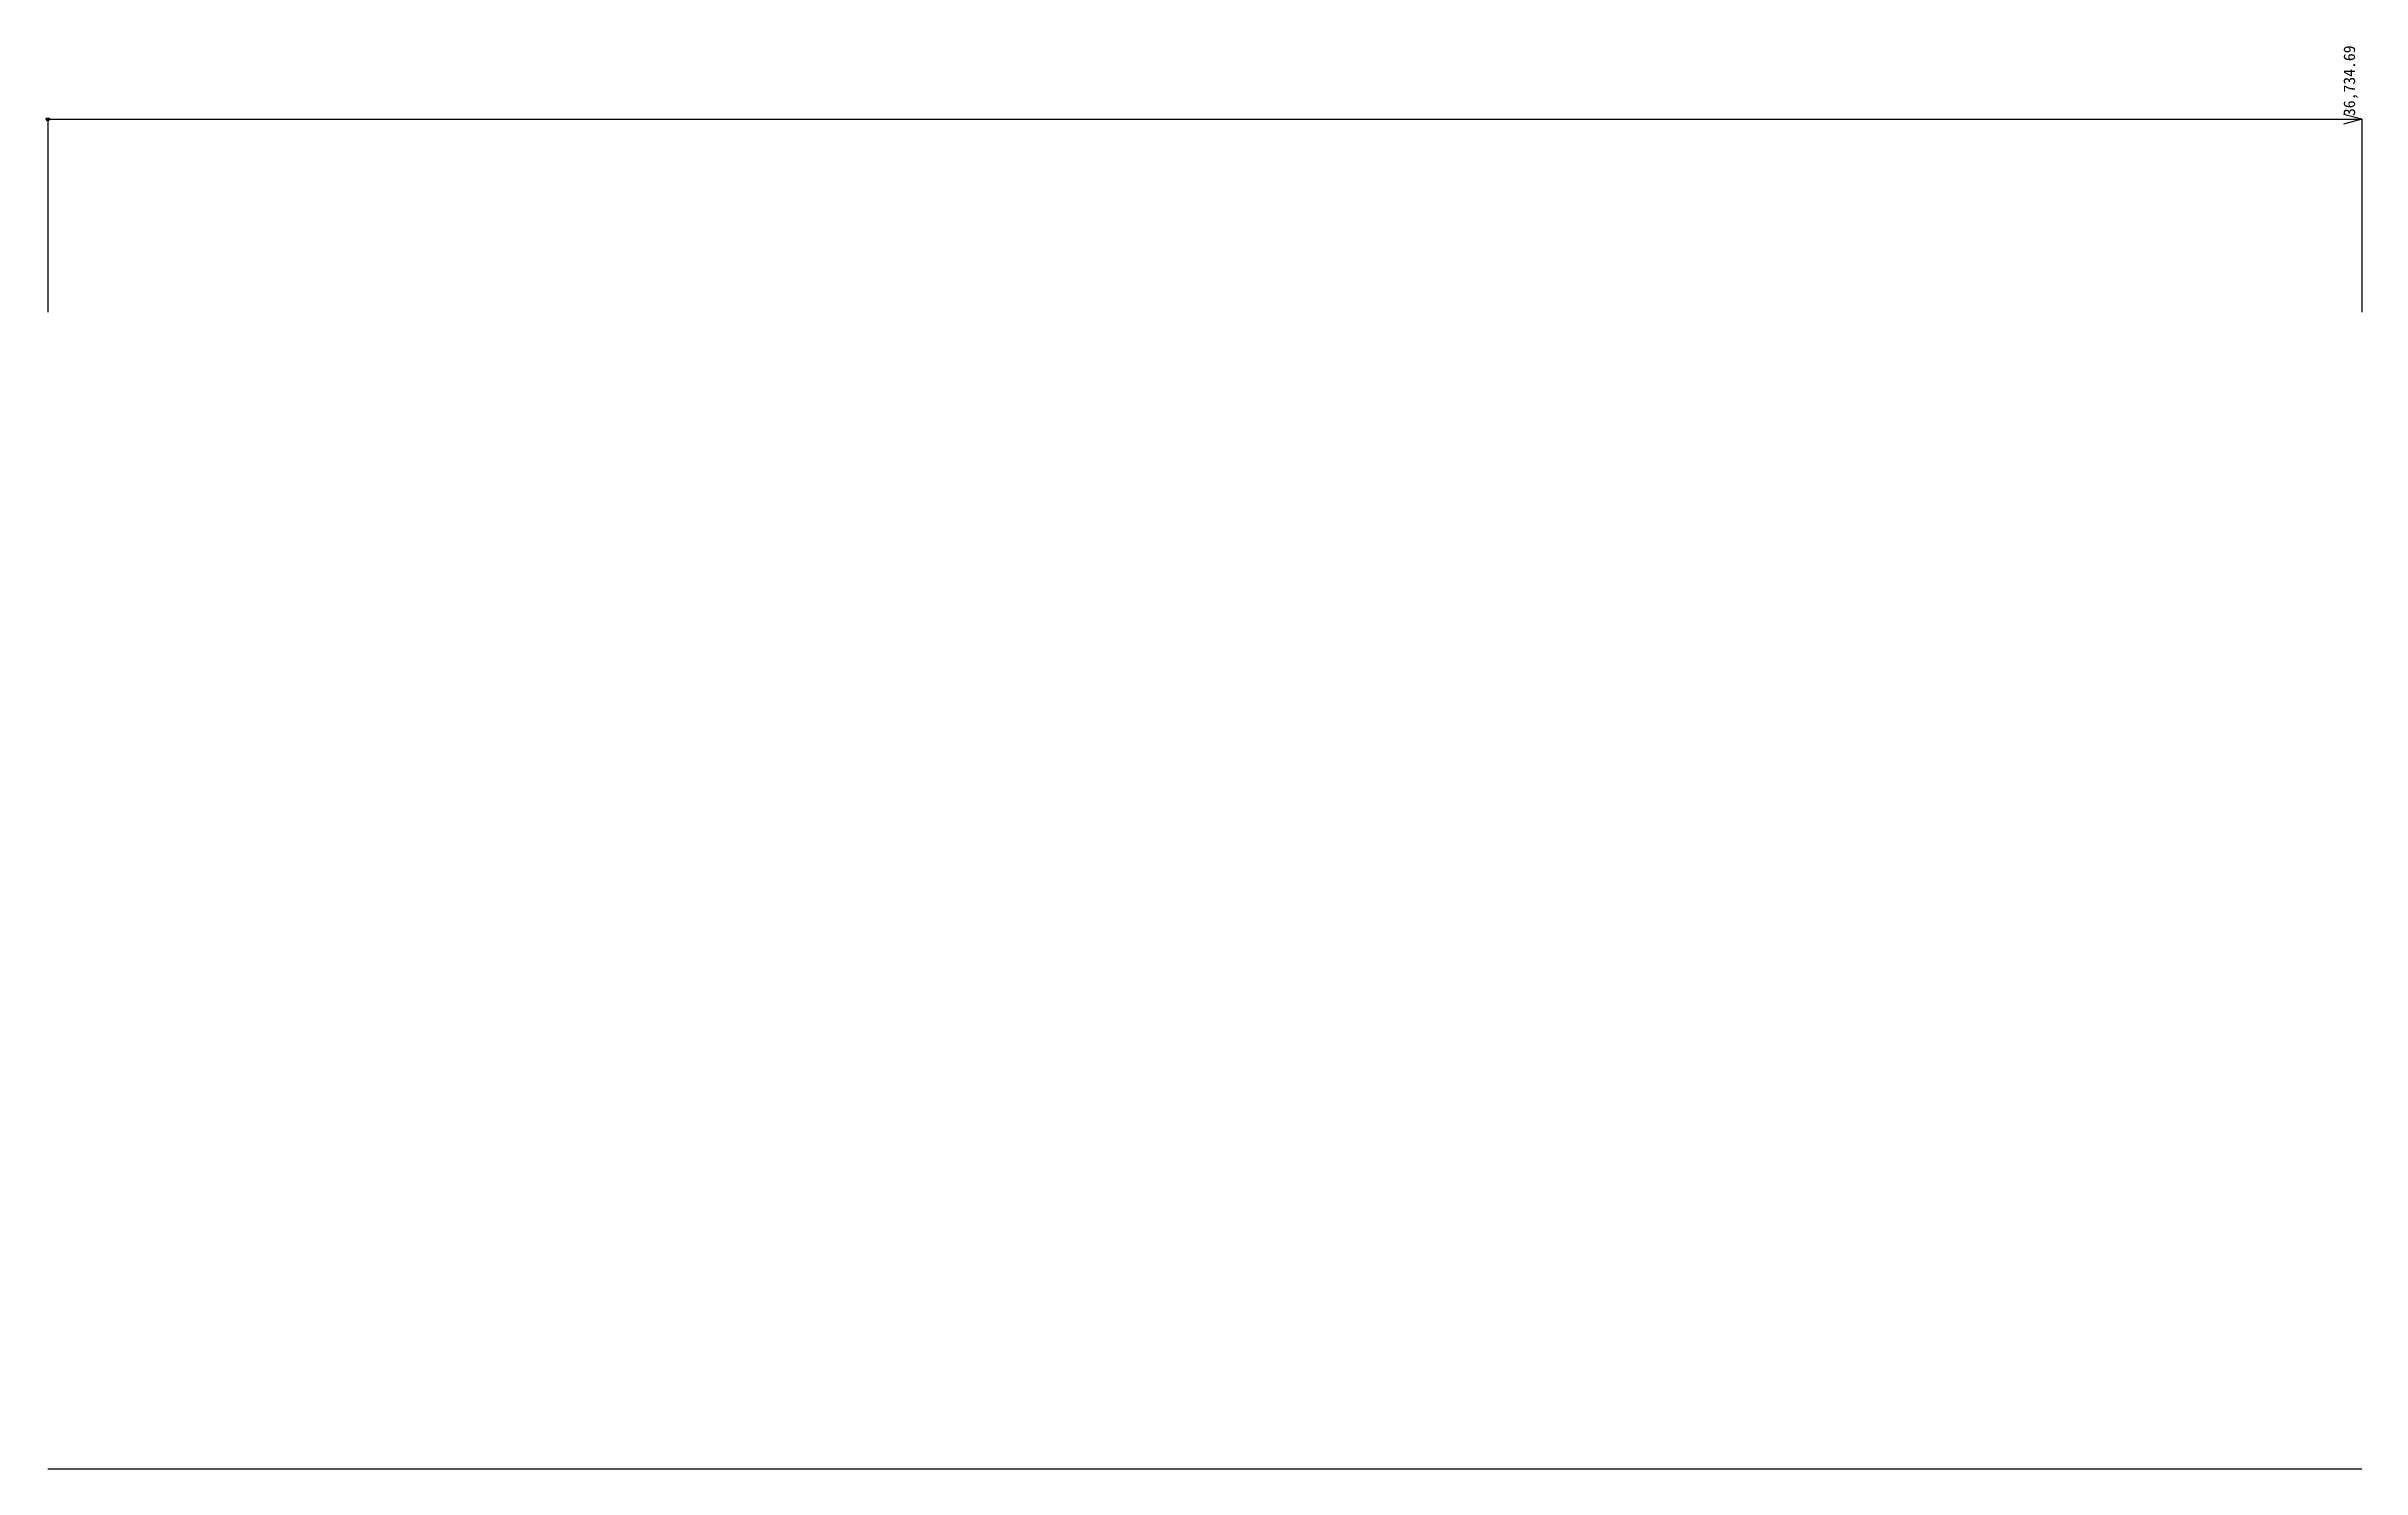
# Model space of a CAD drawing. Units: millimetres at full size, sheet at 1:100. Extents: x -15576 to 21184, y -15735 to 6852.
import ezdxf
from ezdxf.enums import TextEntityAlignment as Align

# ---------------------------------------------------------------- set-up
doc = ezdxf.new("R2010")
doc.units = ezdxf.units.MM
doc.header["$LTSCALE"] = 100
doc.header["$PDMODE"] = 32
doc.header["$PDSIZE"] = 50
doc.layers.add('0-0', color=4, linetype='Continuous')
doc.styles.add('ＭＳ ゴシック', font='')
doc.styles.get('ＭＳ ゴシック').set_extended_font_data('MS Gothic')

msp = doc.modelspace()

# ---------------------------------------------------------------- linework, layer by layer
at = {"layer": '0-0'}
for p, q in [((-15551, 5693.9), (21183.7, 5693.9)), ((-15551, 5693.9), (-15551, 2632.7)), ((21183.7, 5693.9), (20893.9, 5771.5)), ((21183.7, 5693.9), (20893.9, 5771.5)), ((21183.7, 5693.9), (20893.9, 5616.2)), ((21183.7, 5693.9), (21183.7, 2632.7))]:
    msp.add_line(p, q, dxfattribs=at)
at = {"layer": '0-0', "color": 7}
msp.add_line((-15551, -15734.7), (21183.7, -15734.7), dxfattribs=at)
at = {"layer": '0-0'}
msp.add_lwpolyline([(-15551, 5693.9), (21183.7, 5693.9), (20893.9, 5616.2)], dxfattribs=at)
msp.add_point((-15551, 5693.9), dxfattribs=at)

# ---------------------------------------------------------------- texts
at = {"layer": '0-0', "style": 'ＭＳ ゴシック'}
msp.add_text('36,734.69', height=183.3, rotation=90, dxfattribs=at).set_placement((21133.7, 5743.9), align=Align.BOTTOM_LEFT)
msp.add_text('36,734.69', height=183.3, rotation=90, dxfattribs=at).set_placement((21133.7, 5743.9), align=Align.BOTTOM_LEFT)

doc.saveas('drawing.dxf')
